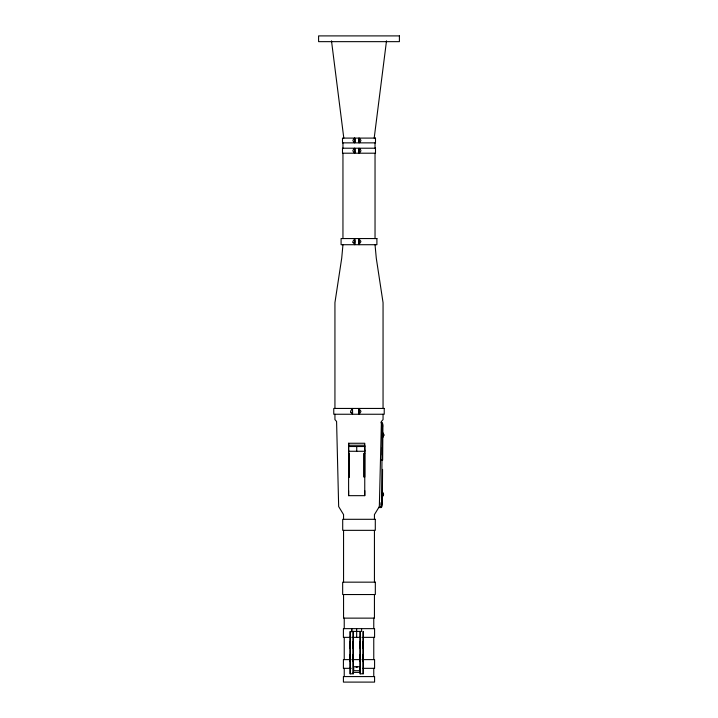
<?xml version="1.0" encoding="UTF-8"?>
<svg xmlns="http://www.w3.org/2000/svg" width="718" height="718" viewBox="0 0 718 718"><rect width="100%" height="100%" fill="white"/><g stroke="black" fill="none" stroke-linecap="round" stroke-linejoin="round"><path stroke-width="1.08" d="M348.616 490.681L348.616 495.662L364.753 495.662L364.771 490.681M349.316 477.03L349.316 453.354L348.625 453.354L348.607 469.599L348.616 477.03L349.316 477.03L349.316 453.354M352.502 414.25L352.502 408.443M354.755 141.267L354.755 142.029M354.755 149.335L354.755 153.203M354.755 242.02L354.755 241.176M354.755 140.881L354.755 140.037M359.027 238.555L359.027 244.712M359.036 414.25L359.036 408.443M359.036 412.446L359.036 411.719M364.771 453.354L364.762 477.03L364.071 477.03L364.08 453.354L364.771 453.354L364.771 449.998M352.502 412.545L352.502 413.021M354.755 152.153L354.701 148.321L354.71 149.003M354.755 142.864L354.737 138.116L354.818 142.451M354.71 239.39L354.791 243.644M354.755 240.189L354.755 240.449M354.755 244.712L354.755 238.555M359.027 153.203L359.027 148.213M359.027 142.864L359.027 138.098M359.027 243.034L358.937 239.552M364.08 453.354L364.071 477.03M354.755 151.067L354.755 148.213M382.568 469.392L382.317 502.69C382.972 504.054 381.276 509.879 380.657 506.63M354.755 138.834L354.755 138.098M350.169 673.861L350.178 631.4L350.16 673.861L353.193 673.744L353.193 631.4L353.184 673.861M360.167 673.861L360.167 631.4L360.158 673.861L363.191 673.744L363.191 631.4L363.173 673.861M381.007 502.672L380.881 505.167M352.547 413.299L352.466 408.964L352.475 409.646M382.317 455.095L382.371 447.368M342.953 244.712L341.714 258.193L334.938 302.646L334.938 408.443M386.508 40.836L374.195 138.098M383.663 435.53L383.116 436.759M383.089 495.33L383.241 494.693A5.25 5.062 88.9 0 0 383.25 494.065L382.443 492.315M381.303 423.252C382.048 420.12 383.547 425.864 382.9 427.201L382.649 460.058L381.339 460.041M380.468 507.276L380.298 507.662A4.972 1.292 -89.4 0 0 381.635 502.663L382.218 427.174A4.972 1.292 -89.4 0 0 380.962 422.229M383.017 495.555L382.407 496.425M382.865 437.029L382.075 437.594M382.47 496.641L383.529 494.693A5.25 5.062 88.9 0 0 383.538 494.056L382.506 492.09M354.225 138.35L352.933 140.225A4.191 4.191 0 0 0 352.942 140.728L354.306 142.604M359.583 142.649L360.876 140.719A4.191 4.191 0 0 0 360.867 140.207L359.494 138.394M354.189 148.554L352.897 150.421A4.191 4.191 0 0 0 352.906 150.933L354.27 152.808M359.601 152.853L360.894 150.924A4.191 4.191 0 0 0 360.885 150.421L360.176 149.048M354.198 239.552L352.906 241.419A4.191 4.191 0 0 0 352.915 241.921L353.112 242.612M359.538 243.707L360.831 241.786A4.191 4.191 0 0 0 360.822 241.275L359.458 239.462M351.955 409.197L350.662 411.019A4.191 4.191 0 0 0 350.671 411.576L350.869 412.258M359.592 413.568L360.885 411.647A4.191 4.191 0 0 0 360.876 411.136L359.503 409.323M382.362 437.585L383.986 435.296A5.25 5.062 88.9 0 0 383.995 434.659L382.407 432.335M348.625 445.232L364.789 445.232L364.78 451.272L348.634 451.272L348.625 443.257M348.634 446.515L364.816 446.515M351.219 637.36L343.41 637.36L343.41 628.645L374.581 628.645L374.581 637.36L362.832 637.36M352.52 637.36L361.037 637.36M351.219 659.618L343.41 659.618L343.41 668.332L351.219 668.332M352.52 659.618L361.037 659.618M362.832 659.618L374.581 659.618L374.581 668.332L362.832 668.332M356.074 667.228L357.34 667.228M353.184 672.398L360.158 672.398M359.521 148.599L360.176 149.048M354.279 243.797L353.112 242.612M352.035 413.451L350.869 412.258M382.12 432.344L383.565 434.031M379.158 507.303L379.212 507.68A4.972 1.292 -89.4 0 1 378.718 507.312M331.492 40.836L343.805 138.098M375.038 244.712L376.286 258.193L383.053 302.646L383.053 408.443M359.018 243.806L359 242.729M359.063 142.514L358.982 138.26L358.991 138.861M359.081 152.719L359 148.464L359.009 149.066M354.782 152.656L354.755 151.247M359 409.79C358.946 407.456 359.117 415.444 359.063 413.065M354.773 242.801L354.755 243.007M359.027 240L359.027 241.625M361.603 628.959L361.612 631.4L351.73 631.4L351.721 628.645L351.721 631.912M356.666 628.959L356.666 637.36M354.755 139.05L354.755 139.642M348.616 449.998L348.625 453.354M383.053 414.25L383.053 419.599L381.411 421.457L379.337 506.576L374.437 514.591L374.437 519.302M375.038 142.864L375.038 148.213M375.038 153.203L375.038 238.555M374.437 530.342L374.437 582.163M374.437 594.54L374.437 618.135L343.554 618.135L343.554 594.54M373.764 618.135L373.764 628.645M373.764 637.36L373.764 659.618M373.764 668.332L373.764 676.58M364.753 495.662L364.771 443.257L348.616 443.257L348.607 495.662M356.738 446.515L356.738 451.272M344.236 618.135L344.236 628.645M344.236 637.36L344.236 659.618M344.236 668.332L344.236 676.58M343.554 519.302L343.554 514.591L338.663 506.576L336.58 421.457L334.938 419.599L334.938 414.25M343.554 530.342L343.554 582.163M342.953 142.864L342.953 148.213M342.953 153.203L342.953 238.555M382.353 434.193A2.908 0.754 -89.4 0 1 382.344 435.691M350.169 656.431L350.169 661.224L350.169 654.834L350.169 656.431M350.169 643.095L350.169 648.148L350.169 641.407L350.169 643.095M353.193 656.431L353.193 661.224L353.193 654.834L353.193 656.431M353.193 643.095L353.193 648.148L353.193 641.407L353.193 643.095M360.158 656.431L360.167 661.224L360.167 654.834L360.158 656.431M360.158 643.095L360.167 648.148L360.167 641.407L360.158 643.095M363.182 656.431L363.182 661.224L363.182 654.834L363.182 656.431M363.182 643.095L363.182 648.148L363.182 641.407L363.182 643.095M399.405 35.9L318.595 35.9L318.595 41.653L399.405 41.653L399.405 35.9M375.496 138.098L342.495 138.098L342.495 142.864L375.496 142.864L375.496 138.098M375.496 148.213L342.495 148.213L342.495 153.203L375.496 153.203L375.496 148.213M376.905 238.555L341.086 238.555L341.086 244.712L376.905 244.712L376.905 238.555M384.229 408.443L333.762 408.443L333.762 414.25L384.229 414.25L384.229 408.443M375.299 519.302L342.701 519.302L342.701 530.342L375.299 530.342L375.299 519.302M375.326 582.163L342.666 582.163L342.666 594.54L375.326 594.54L375.326 582.163M359.673 666.708L353.705 666.708L353.705 670.711L359.673 670.711L359.628 666.708M374.581 676.58L343.41 676.58L343.41 682.1L374.581 682.1L374.581 676.58"/></g></svg>
